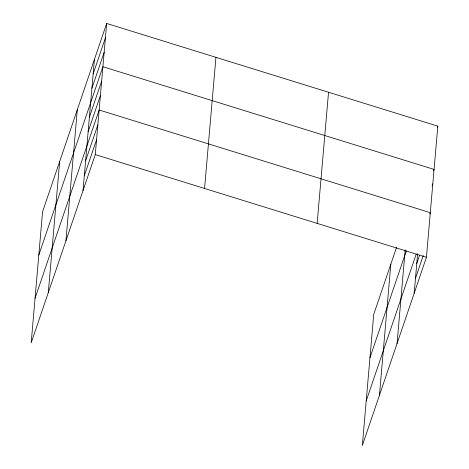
<?xml version="1.0" encoding="UTF-8"?>
<svg xmlns="http://www.w3.org/2000/svg" width="469" height="469" viewBox="0 0 469 469"><rect width="100%" height="100%" fill="white"/><g stroke="black" fill="none" stroke-linecap="round" stroke-linejoin="round"><path stroke-width="0.7" d="M48.289 292.615L59.68 161.477M65.912 240.843L77.303 109.705M83.019 190.59L94.41 59.452M106.668 23.45L42.573 211.73L31.183 342.862L95.277 154.588L106.668 23.45L437.817 126.138L426.427 257.27L362.332 445.55L373.723 314.412L396.627 247.134M204.56 188.474L215.945 57.335M317.15 223.385L328.54 92.246M379.439 395.297L390.829 264.164M397.067 343.525L405.198 249.895M414.174 293.277L417.615 253.641M93.161 73.879L105.414 37.878M91.906 88.301L104.159 52.299M38.816 255.001L102.91 66.727L434.06 169.409L433.585 170.792M89.397 117.15L101.656 81.149M88.149 131.578L100.401 95.576M35.058 298.278L99.152 109.998L430.302 212.686L429.827 214.069M85.604 160.867L97.857 124.86M84.314 175.728L96.567 139.727M437.348 127.521L437.817 126.138M369.965 357.689L406.312 250.909M432.101 185.912L432.805 183.836M366.207 400.966L416.196 254.122M416.753 263.549L419.579 255.242M415.464 278.41L423.243 255.564M95.277 154.588L426.427 257.27"/></g></svg>
